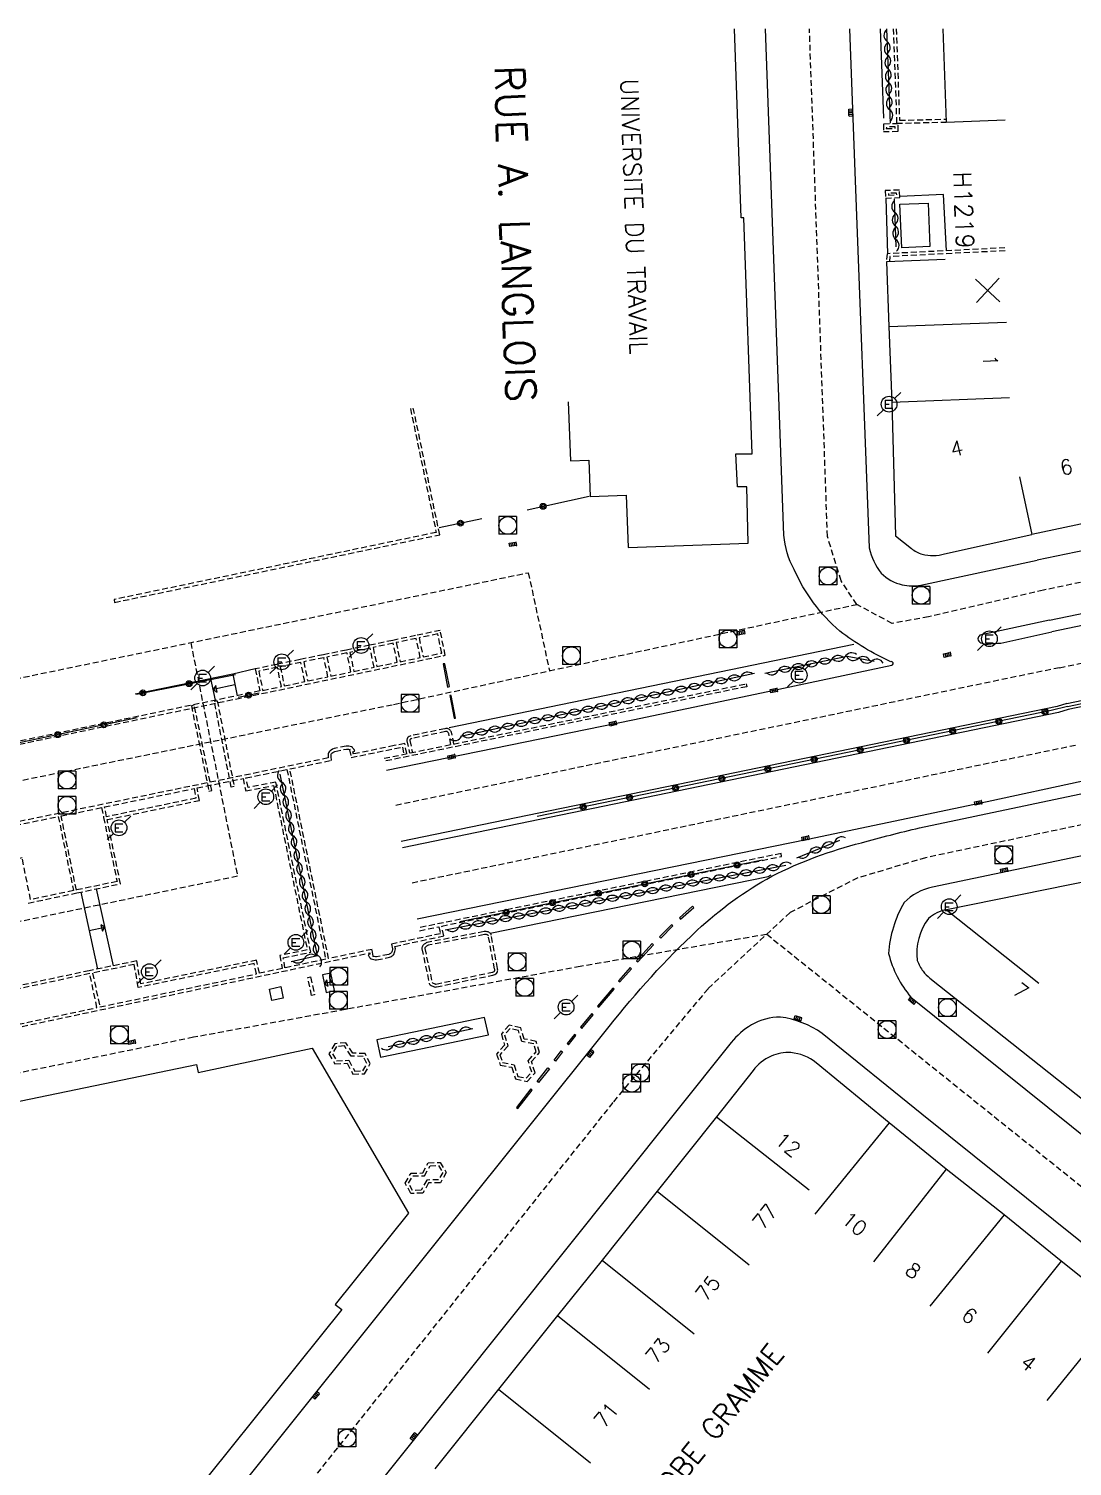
# Model space of a CAD drawing. Header units: millimetres. Extents: x 155000 to 156001, y 122000 to 123001.
# Drawn here: x 155646.4 to 155734.9, y 122878 to 123000 of the extents above; entities that cross this region are included whole.
import ezdxf
from ezdxf.enums import TextEntityAlignment as Align

# ---------------------------------------------------------------- set-up
doc = ezdxf.new("R2010")
doc.units = ezdxf.units.MM
doc.linetypes.add('DASHED', pattern=[0.75, 0.5, -0.25])
doc.layers.get('0').update_dxf_attribs({"linetype": 'CONTINUOUS'})
for name, color, linetype in [('W0001', 6, 'DASHED'), ('W0008', 7, 'CONTINUOUS'), ('W0100', 7, 'CONTINUOUS'), ('W0112', 1, 'DASHED'), ('W0310', 3, 'CONTINUOUS'), ('W0322', 7, 'CONTINUOUS'), ('W0334', 7, 'CONTINUOUS'), ('W0400', 7, 'CONTINUOUS'), ('W0420', 7, 'CONTINUOUS'), ('W0471', 7, 'CONTINUOUS'), ('W0984', 7, 'CONTINUOUS'), ('W0989', 7, 'CONTINUOUS'), ('W0991', 7, 'CONTINUOUS'), ('W1102', 7, 'CONTINUOUS')]:
    doc.layers.add(name, color=color, linetype=linetype)
doc.styles.get("Standard").update_dxf_attribs({"font": 'romans.shx', "width": 0.85})

# ---------------------------------------------------------------- blocks, each defined once
blk = doc.blocks.new('T420')
for p, q in [((0.7499999999708962, 0.75), (-0.7500000000291038, 0.75)), ((-0.7500000000291038, 0.75), (-0.7500000000291038, -0.75)), ((0.75, 0.75), (0.75, -0.75)), ((0.7499999999708962, -0.75), (-0.7500000000291038, -0.75))]:
    blk.add_line(p, q)
blk.add_ellipse((0, 0), major_axis=(-0.5303300858918937, 0.5303300858918937), ratio=0.9999999999925214, start_param=3.926990816990981, end_param=10.21017612417057)
blk = doc.blocks.new('T400')
for p, q in [((-0.15, 0.3), (0.15, 0.3)), ((-0.15, -0.25), (-0.15, 0.3)), ((-0.15, 0.15), (0.15, 0.15)), ((-0.15, 0), (0.15, 0)), ((0.15, 0.3), (0.15, -0.25)), ((-0.15, -0.15), (0.15, -0.15)), ((-0.15, -0.25), (-0.15, -0.3)), ((-0.15, -0.3), (0.15, -0.3)), ((0.15, -0.3), (0.15, -0.25))]:
    blk.add_line(p, q)
blk = doc.blocks.new('t112o')
at = {"color": 0, "linetype": 'Continuous'}
for p, q in [((-0.5, 0.5), (0.5, 0.5)), ((-0.5, -0.5), (-0.5, 0.5)), ((0.5, 0.5), (0.5, -0.5)), ((0.5, -0.5), (-0.5, -0.5))]:
    blk.add_line(p, q, dxfattribs=at)
blk = doc.blocks.new('T471')
for p, q in [((-0.333334, 0.333334), (-0.333334, -0.333334)), ((-0.333334, 0.333334), (0.333334, 0.333334)), ((-0.333334, 0), (0, 0)), ((0.500001, 0.500001), (1.000002, 1.000002)), ((-0.500001, -0.500001), (-1.000002, -1.000002)), ((-0.333334, -0.333334), (0.333334, -0.333334))]:
    blk.add_line(p, q)
blk.add_ellipse((0, 0), major_axis=(0.4714054636000732, 0.4714054636000732), ratio=1, start_param=5.497787143782138, end_param=11.78097245096172)
blk = doc.blocks.new('t310o')
at = {"color": 0, "linetype": 'Continuous'}
for centre, start, end in [((-0.4999987064074958, 0.3750017247803044), 216.8699, 323.1304), ((0.5000012935925042, -0.3749982752196956), 36.8699, 143.1303)]:
    blk.add_arc(centre, 0.625, start, end, dxfattribs=at)
blk = doc.blocks.new('t322o')
at = {"color": 0, "linetype": 'Continuous'}
for radius in [0.25, 0.150337]:
    blk.add_circle((0, 0), radius, dxfattribs=at)
blk = doc.blocks.new('t991o')
at = {"color": 0, "linetype": 'Continuous'}
for p, q in [((-1, 1), (1, -1)), ((-1, -1), (1, 1))]:
    blk.add_line(p, q, dxfattribs=at)

msp = doc.modelspace()

# ---------------------------------------------------------------- linework, layer by layer
at = {"layer": 'W0001'}
for points in [[(155732.4426529854, 122952.3605651002), (155722.7033537986, 122950.1083347168), (155719.6203526636, 122949.5352269091), (155716.6090461443, 122951.1470867851), (155715.2826367939, 122953.1529574457), (155714.1246449352, 122956.9181103695), (155712.5940891777, 123000)], [(155643.7128463608, 122944.515758228), (155688.7400415858, 122953.8429107504), (155690.5359222933, 122945.5206825416)], [(155568.889652987, 122909.4171159398), (155571.0515905636, 122920.5414730115), (155595.426190118, 122925.919410229), (155637.0244924911, 122934.4472782296), (155677.315621014, 122942.6678307067), (155716.6090461443, 122951.1470867851)], [(155660.1014390417, 122947.9105711361), (155664.0710283277, 122928.079103091), (155597.0641850938, 122914.161689321), (155568.889652987, 122909.4171159398), (155556.8600806274, 122903.8290603774), (155528.3689881968, 122864.3963917327), (155499.0337078798, 122818.7430503343), (155489.8798101486, 122802.9777383922)], [(155733.8071526392, 122945.7845693767), (155677.3322785115, 122934.0660309971)], [(155735.1752919286, 122939.1910329899), (155678.6796936883, 122927.4722978242)], [(155736.5368221611, 122932.6293479346), (155722.4481628278, 122929.6575017162), (155716.7023493757, 122927.9474046918), (155710.9565432936, 122925.0158097929), (155703.9882216726, 122918.54187328), (155695.9196368036, 122908.8920422933), (155652.7649392476, 122854.7797064505), (155643.8405883424, 122843.6640824586), (155613.0332689868, 122804.6983069272), (155574.1573647622, 122756.9377555877), (155540.7827694078, 122715.040394046), (155526.7071294088, 122697.2636434196), (155499.9736310724, 122663.5565374568), (155480.2417737811, 122638.1172137113), (155384.4881, 122517.415)], [(155835.3103218314, 122821.2499072516), (155778.5576160889, 122867.3047428619), (155764.3662682909, 122878.727157948), (155708.9532915987, 122923.1546838292), (155693.148780354, 122920.4292609083), (155660.3361573275, 122914.4186103263), (155618.4089220177, 122905.8579890612), (155591.4296552407, 122899.1187720515), (155584.013454101, 122889.7702905414)]]:
    msp.add_lwpolyline(points, dxfattribs=at)
for points in [[(155733.8071526392, 122945.7845693767), (155775.6843002364, 122954.502786111), (155785.3674903729, 122956.633904232), (155796.1813680909, 122959.8808819581, 0.1654458739202609), (155812.9345619195, 122973.3105378153, -0.5083604289266294)], [(155794.8604692187, 122959.4842685204), (155779.0148560478, 122960.1355951147, 0.05892720223742014), (155764.668388692, 122959.0639933959), (155741.4784787192, 122954.2344360624), (155732.4426529854, 122952.3605651002)]]:
    msp.add_lwpolyline(points, format="xyb", dxfattribs=at)
at = {"layer": 'W0008', "flags": 128}
for points in [[(155676.7126, 122937.0985), (155697.6103, 122941.3689), (155708.5135, 122943.6413), (155719.5794, 122945.9916, 1.0501), (155719.4965, 122946.2932, -0.0561), (155715.1637, 122948.8861, -0.1079), (155711.2966, 122954.1111, -0.1026), (155710.4295, 122957.0225), (155708.8580080619, 123000)], [(155716.002521904, 123000), (155716.4472, 122987.8559), (155717.6729, 122955.9462, 0.1097), (155718.6856, 122953.7996, 0.1476), (155720.462, 122952.8245, 0.1095), (155722.0556, 122952.7937), (155731.9161197573, 122954.8981108201)], [(155732.9691862135, 122949.8230193803), (155727.0488, 122948.5322, 0.1654), (155726.8826, 122948.2248, 0.2353), (155727.138, 122947.8967, 0.1656), (155727.9795, 122947.8198, -0.0194), (155728.8306, 122947.8623), (155733.1743795194, 122948.8341218761)], [(155644.111, 122856.7157, 0.1677), (155646.6141, 122856.2478, 0.1188), (155648.5562, 122856.9054, 0.0378), (155649.3942, 122857.5888), (155668.5729, 122881.5625), (155695.6047, 122915.3251, -0.0396), (155703.0818, 122923.5086, -0.0621), (155709.4131, 122928.0917, -0.0543), (155717.0018, 122930.9353, -0.0074), (155721.925, 122932.1981), (155736.0115052609, 122935.1610317501)], [(155737.0621390614, 122930.097664119), (155723.0263, 122927.1576, 0.1503), (155720.6296, 122925.8594, 0.1195), (155719.3144, 122921.5183, 0.1148), (155721.2048, 122917.8299), (155742.5916, 122900.6528), (155766.6872, 122881.2994, 0.1529), (155768.7939, 122880.4971, 0.2398), (155771.4076, 122881.4081), (155787.087, 122901.3493), (155789.3269, 122899.6069), (155792.2136026422, 122903.0813351648)]]:
    msp.add_lwpolyline(points, format="xyb", dxfattribs=at)
at = {"layer": 'W0008'}
for points in [[(155805.6847144026, 123000), (155806.8648, 122996.9924, -0.2158573882458631), (155806.9619, 122977.9107, -0.1322721936576512), (155798.3436, 122964.3226, -0.2046106413943278), (155792.2733, 122962.1828), (155779.1239, 122962.7233, 0.05898364283570325), (155764.1567, 122961.603), (155740.9517, 122956.7703), (155731.9161197573, 122954.8981108201)], [(155732.9691862135, 122949.8230193803), (155766.6756, 122956.8043), (155771.7031, 122957.563), (155772.3676, 122957.5422, -0.8909614234134656), (155772.4639, 122956.9922), (155752.8321, 122952.9402), (155733.1743795194, 122948.8341218761)]]:
    msp.add_lwpolyline(points, format="xyb", dxfattribs=at)
msp.add_lwpolyline([(155734.439925759, 122942.7350168772), (155773.3591, 122950.8512), (155773.4843, 122950.3193), (155734.5461898396, 122942.2228935228)], dxfattribs=at)
at = {"layer": 'W0008', "flags": 128}
for points in [[(155716.3641, 122947.7576), (155682.013, 122940.6758)], [(155734.439925759, 122942.7350168772), (155733.6111, 122942.5024), (155677.951957023, 122931.0335619941)], [(155734.5461898396, 122942.2228935228), (155733.7205, 122941.9817), (155678.0603211076, 122930.5032697194)], [(155735.8043940177, 122936.1591724571), (155727.6834, 122934.4037), (155712.4516, 122931.2131), (155679.2990662691, 122924.4413259291)]]:
    msp.add_lwpolyline(points, dxfattribs=at)
msp.add_lwpolyline([(155713.6683, 122914.7475, 0.1242), (155710.1283, 122916.1339, 0.1349), (155707.6781, 122915.4703, 0.095), (155705.9585, 122913.9773), (155677.6093, 122878.5093), (155657.8303, 122853.7974, 0.098), (155656.6566, 122851.5379, 0.1926), (155657.0552, 122849.0099, 0.0741), (155658.1367, 122847.8949), (155666.6324, 122842.4802), (155686.2076, 122830.0657), (155712.6203, 122813.3779, 0.0824), (155714.9142, 122812.4196, 0.1198), (155716.6672, 122812.3429, 0.1634), (155718.2112, 122813.3817), (155721.3764, 122817.4552), (155735.1287, 122834.9791), (155763.2969, 122870.821, 0.2126), (155763.7305, 122873.2757, 0.1769), (155762.2642, 122875.7336), (155751.0685, 122884.6802), (155722.1444, 122907.8984)], format="xyb", close=True, dxfattribs=at)
at = {"layer": 'W0100', "flags": 128}
for points in [[(155692.1157736174, 122968.3396721508), (155692.3151901021, 122963.3436504724), (155693.868308458, 122963.4056432784), (155693.9804, 122960.3073), (155697.0541, 122960.4185), (155697.2137, 122955.9733), (155707.3969, 122956.3546), (155707.2783, 122961.1416), (155706.4785454159, 122961.1217857335), (155706.3363, 122963.9216), (155707.73, 122963.9416), (155707.0317, 122983.9500999995), (155706.8018399446, 122983.9420778456), (155706.2318282126, 123000)], [(155663.6601, 122945.2355), (155664.0344848668, 122943.4035585162)], [(155662.1870459707, 122943.0177813313), (155661.8173472149, 122944.8577699127)], [(155653.5377970635, 122920.4897927746), (155652.0998701155, 122927.0185301068)], [(155650.7805244541, 122926.7414871537), (155652.1853340592, 122920.2119288902)]]:
    msp.add_lwpolyline(points, dxfattribs=at)
at = {"layer": 'W0100'}
for points in [[(155723.8999744626, 123000), (155724.2001, 122992.0776), (155729.1965160228, 122992.2668800217)], [(155782.2971145778, 123000), (155783.3846233427, 122989.1013385411), (155784.1068, 122989.1734), (155784.5958, 122984.2728), (155783.8736233427, 122984.2007385411), (155784.4905, 122978.0186), (155780.856756413, 122977.6560116202), (155781.2616, 122973.5988), (155768.3405193025, 122972.3094867605), (155769.0777, 122964.9217), (155762.5382, 122963.5587), (155754.6724, 122961.9289), (155748.1465, 122960.5449), (155739.3323, 122958.7497), (155731.4605, 122957.0939)], [(155663.8472924334, 122944.3195292581), (155662.0021965928, 122943.937775622), (155662.3364798886, 122943.7181061472), (155662.2218660676, 122944.2720589178), (155662.0021965928, 122943.937775622)], [(155651.4829292566, 122923.4767080219), (155652.8188335896, 122923.7541614407), (155652.4843844647, 122923.9735783565), (155652.5994166738, 122923.4197123159), (155652.8188335896, 122923.7541614407)], [(155672.13945, 122919.1223), (155671.43855, 122918.97545), (155671.7733827174, 122918.7566188976), (155671.6573811024, 122919.3102827174), (155671.43855, 122918.97545)]]:
    msp.add_lwpolyline(points, dxfattribs=at)
for points in [[(155722.8235, 122981.5272), (155720.4199, 122981.4207), (155720.2679, 122985.102), (155722.6715, 122985.2085)], [(155643.4636, 122859.9496), (155640.2424, 122862.0173), (155639.7944, 122861.4627), (155614.8195, 122877.5007), (155615.1977416911, 122878.0897103761), (155607.7621, 122882.8451), (155611.1505, 122901.1425), (155619.7237, 122902.9375), (155619.6015, 122903.6176), (155660.597, 122912.1263), (155660.7392547255, 122911.4409069791), (155670.3972, 122913.485), (155678.571, 122899.5011), (155672.3636, 122891.7594), (155672.9154, 122891.3333), (155650.4003, 122863.2578), (155649.8464099523, 122863.7019911921), (155647.418998931, 122860.6750991005)]]:
    msp.add_lwpolyline(points, close=True, dxfattribs=at)
at = {"layer": 'W0100', "flags": 128}
for points in [[(155724.1177451004, 122980.4232108981), (155719.1213, 122980.2347), (155719.3293, 122974.7217), (155719.5855, 122968.3024), (155719.8955, 122956.9672), (155721.2438, 122955.8989, 0.0945), (155722.1618, 122955.4066, 0.1239), (155724.0597, 122955.4359), (155731.4605, 122957.0939)], [(155740.9571, 122928.6192), (155724.2368, 122925.2454, 0.1339), (155722.6849, 122924.5045, 0.1932), (155721.7306, 122920.9366, 0.04628253127725237), (155722.2307, 122920.02, 0.0655), (155722.8156, 122919.4384), (155736.0503, 122908.9572), (155743.0935, 122903.3519), (155749.2526, 122898.4348), (155757.0276, 122892.1912), (155763.7421, 122886.785), (155767.0734, 122884.1441), (155770.0133, 122884.4784), (155776.3574, 122892.5263), (155781.4736, 122899.0262), (155787.631, 122906.6758)], [(155759.6671, 122874.7461), (155745.8788, 122885.8273), (155739.0149, 122891.3752), (155733.9616, 122895.4301), (155729.1108, 122899.3697), (155724.1997, 122903.2251), (155719.3636, 122907.1615), (155713.1569, 122912.2669, 0.1517), (155711.0181, 122913.1182, 0.1218), (155709.3396, 122912.8248, 0.1213), (155707.8081, 122911.6095), (155704.703, 122907.6603), (155699.6646, 122901.3536), (155694.996, 122895.5086), (155691.2311, 122890.8227), (155686.2254, 122884.5709), (155680.8213, 122877.7898)]]:
    msp.add_lwpolyline(points, format="xyb", dxfattribs=at)
msp.add_lwpolyline([(155671.6036, 122918.2309), (155672.2915, 122918.381), (155671.9874, 122919.8636), (155671.2735, 122919.72)], close=True, dxfattribs=at)
at = {"layer": 'W0112'}
for points in [[(155719.7060397541, 123000), (155719.9936, 122991.9831), (155724.2001, 122992.0776)], [(155719.9562005279, 123000), (155720.2345969989, 122992.2385771315), (155724.190634876, 122992.3274504417)], [(155729.183570737, 122981.4076204349), (155719.1959, 122980.9112), (155719.1213, 122980.2347)], [(155729.1959812479, 122981.1579286665), (155719.4210470598, 122980.6720819452), (155719.3738662405, 122980.2442290727)], [(155678.7416474722, 122967.7646777413), (155680.9281088393, 122957.2581214061), (155653.5905651227, 122951.5690562834), (155653.6415, 122951.3243), (155681.2238, 122957.0643), (155678.9864037556, 122967.8156126186)], [(155644.8212, 122939.1361), (155681.6874, 122946.8344), (155681.2676, 122948.9427), (155679.1807, 122948.5126), (155677.2341, 122948.1013), (155675.2708, 122947.6829), (155673.3053, 122947.2787), (155671.3511, 122946.8786), (155669.387, 122946.4785), (155667.4039, 122946.0631), (155665.5709, 122945.6753), (155665.9612624199, 122943.8059029845), (155644.7700979338, 122939.3808214311)], [(155677.2859947036, 122947.8567453291), (155675.5664127374, 122947.4902899381), (155675.9023008301, 122945.8817636914), (155677.62256598, 122946.2409847992), (155677.2852024974, 122947.8565765041)], [(155667.4554006124, 122945.8184620024), (155665.8665891653, 122945.4823239341), (155666.205983851, 122943.8570050507), (155667.7952704663, 122944.1888755757), (155667.4550022433, 122945.8183777212)], [(155676.5091472594, 122938.0941196931), (155707.2245, 122944.4172), (155707.2749, 122944.1723), (155676.5592063866, 122937.8491495208)], [(155682.426998933, 122939.3123720665), (155682.2235, 122940.3009), (155682.1861, 122940.3657), (155682.1468, 122940.4278), (155682.1039, 122940.4848), (155682.0555, 122940.534), (155681.9999, 122940.5728), (155681.94, 122940.5979), (155681.8746, 122940.6127), (155681.8063, 122940.6181), (155681.7375, 122940.6152), (155681.6709, 122940.6051), (155678.7865, 122940.0095), (155678.7064, 122939.9848), (155678.6294, 122939.9452), (155678.5602, 122939.8928), (155678.5038, 122939.8297), (155678.4651, 122939.7581), (155678.4524, 122939.7141), (155678.4455, 122939.6685), (155678.4431, 122939.6216), (155678.4437, 122939.5739), (155678.6572930663, 122938.5363382332)], [(155682.1821336192, 122939.2619639512), (155681.9867806955, 122940.210921369), (155681.9721235894, 122940.2363165688), (155681.9409637602, 122940.2855538564), (155681.9140906087, 122940.3212594423), (155681.8934837477, 122940.3422069125), (155681.878693816, 122940.3525279439), (155681.8635219419, 122940.3588854405), (155681.8369642223, 122940.3648954443), (155681.8016952551, 122940.3676839132), (155681.7615770165, 122940.3659928827), (155681.7149512175, 122940.3589220033), (155678.84875385, 122939.7670806664), (155678.8011334567, 122939.7523962255), (155678.7630270038, 122939.7327986212), (155678.7304429563, 122939.7081251517), (155678.7097661577, 122939.6849920666), (155678.6978297248, 122939.6629081237), (155678.6971360855, 122939.6605049638), (155678.6945400488, 122939.6433485477), (155678.6931804174, 122939.6167790833), (155678.6933798961, 122939.6009205281), (155678.9021583801, 122938.5867463485)], [(155678.4348767547, 122938.4905514824), (155678.2597, 122939.3415), (155677.3616, 122939.1682), (155673.9082, 122938.4551), (155673.8638, 122938.64), (155674.0276, 122938.692), (155673.9913, 122938.7651), (155673.9535, 122938.8358), (155673.9124, 122938.9018), (155673.8665, 122938.9609), (155673.8142, 122939.0107), (155673.729, 122939.062), (155673.6315, 122939.0953), (155673.5246, 122939.1151), (155673.4115, 122939.126), (155673.2954, 122939.1324), (155672.2568, 122938.9159), (155672.1387, 122938.8568), (155672.0268, 122938.7945), (155671.9271, 122938.7258), (155671.8457, 122938.6477), (155671.7886, 122938.5568), (155671.7648, 122938.4801), (155671.7543, 122938.3964), (155671.7537, 122938.3076), (155671.7599, 122938.2153), (155671.7693, 122938.1213), (155623.5129, 122928.2025)], [(155679.4984437986, 122923.4656487566), (155681.1561286449, 122923.8055518978), (155681.2774483757, 122923.2138836995), (155677.1291296695, 122922.3312759134), (155677.215357126, 122921.9260008001), (155677.2055116736, 122921.86180845), (155677.1869485111, 122921.765436144), (155677.1648412787, 122921.6862122737), (155677.1396008034, 122921.6271950066), (155677.1098901504, 122921.5832044094), (155677.0864233477, 122921.5599589917), (155677.0482473412, 122921.5312337229), (155676.9973100463, 122921.5001137484), (155676.9354663792, 122921.4672108503), (155676.8945868023, 122921.4470472752), (155675.8540337328, 122921.2414897051), (155675.7715403382, 122921.2491944021), (155675.6686155974, 122921.2634942622), (155675.5875180553, 122921.2827034752), (155675.5533494381, 122921.2969149001), (155675.5887254524, 122921.3086490198), (155675.4868236472, 122921.8750864293), (155671.7973421267, 122921.0952517748), (155668.5078747575, 122937.1957081239), (155672.0404952816, 122937.92181609), (155672.0090647756, 122938.236121149), (155672.0037566752, 122938.315143353), (155672.0041944843, 122938.3799390991), (155672.0101089793, 122938.4270860733), (155672.0176830732, 122938.4514950231), (155672.0410114964, 122938.4886325654), (155672.085596169, 122938.5314097513), (155672.1588301996, 122938.5818729198), (155672.2555009198, 122938.6356940625), (155672.3396236223, 122938.6777910288), (155673.3143480672, 122938.8809759337), (155673.3926205963, 122938.876661169), (155673.4897774725, 122938.8672976858), (155673.5679961084, 122938.8528100432), (155673.622923853, 122938.8340501058), (155673.6318665256, 122938.8286656093), (155673.566381055, 122938.807876571), (155673.7216426081, 122938.1613031217), (155677.4105637685, 122938.9230363931), (155678.0646213725, 122939.0492452593), (155678.1900114409, 122938.4401433671)], [(155664.7839693708, 122936.4302827555), (155668.2630393349, 122937.1453837402), (155671.5526932545, 122921.0435410757), (155668.0972919202, 122920.3131832488), (155667.955376934, 122921.1696435289), (155670.2850759839, 122921.6351817531), (155667.325474328, 122936.0683501711), (155664.9623431748, 122935.6127657998), (155664.783324347, 122936.4332390074)], [(155646.3136, 122925.8121), (155650.4458, 122926.6712), (155654.1413, 122927.4472), (155653.0065, 122932.89), (155660.8366, 122934.5186), (155660.63700319, 122935.5778998974), (155664.5390708091, 122936.3799453939), (155664.7701, 122935.3211), (155667.1302, 122935.7761), (155669.9897, 122921.8311), (155667.6692, 122921.3674), (155667.8524580356, 122920.2614334442), (155665.9314926035, 122919.8554047365), (155665.6783, 122920.9641), (155655.8526, 122918.9469), (155655.5169, 122920.8964), (155651.4804, 122920.0671), (155644.1826, 122918.5065)], [(155650.3954658688, 122926.9160828459), (155649.102400221, 122933.2070346872), (155652.5408411031, 122933.9137846192), (155652.7114037498, 122933.0839726152), (155652.7107115739, 122933.083828648), (155653.8456089624, 122927.6405615471), (155650.3946681364, 122926.9159153339)], [(155617.1761, 122909.2946), (155675.2864, 122921.5772), (155675.3043, 122921.4777), (155675.1617, 122921.4304), (155675.1891, 122921.3671), (155675.2178, 122921.3056), (155675.2492, 122921.2473), (155675.2845, 122921.1942), (155675.325, 122921.1477), (155675.4097, 122921.0859), (155675.5102, 122921.0441), (155675.6225, 122921.0175), (155675.7427, 122921.0008), (155675.8669, 122920.9892), (155676.9755, 122921.2082), (155677.0495, 122921.2447), (155677.1213, 122921.2829), (155677.1889, 122921.3242), (155677.2503, 122921.3704), (155677.3033, 122921.4229), (155677.3601, 122921.507), (155677.4012, 122921.6031), (155677.4305, 122921.7081), (155677.4519, 122921.8192), (155677.4694, 122921.9333), (155677.4256824762, 122922.1387754385), (155681.5722, 122923.021), (155681.4010332389, 122923.8557688259), (155710.2365169281, 122929.7683954061), (155710.1863, 122930.0133), (155679.4483911871, 122923.7105870431)]]:
    msp.add_lwpolyline(points, dxfattribs=at)
for points in [[(155718.8721, 122991.903), (155718.8663, 122991.2675), (155720.1285, 122991.3075), (155720.1343, 122991.943)], [(155719.1198992695, 122991.660727426), (155719.1186662173, 122991.5256231679), (155719.8807007305, 122991.549772574), (155719.8819337827, 122991.6848768322)], [(155720.2297, 122986.3154), (155719.0283, 122986.2674), (155719.0554, 122985.6303), (155720.2568, 122985.6783)], [(155719.9905230164, 122986.0556446147), (155719.2887260863, 122986.0276054498), (155719.2945769837, 122985.8900553853), (155719.9963739137, 122985.9180945502)], [(155677.8672874111, 122946.2920868654), (155679.5701296771, 122946.6476697738), (155679.2318022402, 122948.2678777355), (155679.2317728381, 122948.2678716759), (155677.5298025472, 122947.9082598498)], [(155679.8148511082, 122946.6987718399), (155681.393844816, 122947.0284930279), (155681.0715626585, 122948.6470434627), (155679.4766570379, 122948.3183411255)], [(155670.0233509031, 122944.6541372959), (155671.7407209371, 122945.0127538534), (155671.4022024321, 122946.6338768168), (155671.4010017858, 122946.6336309983), (155669.6830746254, 122946.2836780138)], [(155673.3564022828, 122947.0339775316), (155673.3554444429, 122947.0337805544), (155671.6471237545, 122946.6840216282), (155671.9854423682, 122945.0638559196), (155673.6933260513, 122945.420491563)], [(155673.9380474823, 122945.4715936292), (155675.657579399, 122945.8306616252), (155675.3219011922, 122947.4381827542), (155675.3211580384, 122947.4380243827), (155673.6012790336, 122947.084335791)], [(155668.0399918974, 122944.2399776419), (155669.778629472, 122944.6030352297), (155669.4381026802, 122946.2337756284), (155669.4375788295, 122946.2336689166), (155667.6996915492, 122945.8696336303)], [(155663.5353, 122935.6494), (155662.0999, 122942.9299), (155662.3452, 122942.9783), (155663.7806, 122935.6978)], [(155661.8917, 122935.3554), (155660.3977, 122942.6052), (155660.1529, 122942.5547), (155661.6468, 122935.305)], [(155652.7857217294, 122933.9641182943), (155660.392089304, 122935.527559386), (155660.5454953875, 122934.7134028448), (155652.9561661862, 122933.1348813014)], [(155648.8575195947, 122933.1567010121), (155650.1506994919, 122926.8651933305), (155646.508814549, 122926.1080316843), (155645.7942840311, 122929.6412825907), (155636.6579125003, 122927.7359596331), (155636.2776147008, 122929.6699826622), (155633.6414950528, 122929.097866874), (155633.4502242783, 122929.989828208)], [(155680.1252, 122922.4619), (155680.0702, 122922.4272), (155680.0156, 122922.3913), (155679.9617, 122922.3528), (155679.9089, 122922.3106), (155679.8576, 122922.2634), (155679.8051, 122922.2059), (155679.7594, 122922.1428), (155679.7253, 122922.0756), (155679.7075, 122922.0059), (155679.7105, 122921.9355), (155680.342, 122918.9923), (155680.3716, 122918.924), (155680.4235, 122918.869), (155680.4912, 122918.8243), (155680.5683, 122918.7866), (155680.6484, 122918.7529), (155680.7081, 122918.7286), (155680.7664, 122918.7075), (155680.824, 122918.6924), (155680.8813, 122918.6862), (155680.9391, 122918.6916), (155685.7322, 122919.694), (155685.8187, 122919.7166), (155685.905, 122919.7492), (155685.9852, 122919.7927), (155686.0535, 122919.8479), (155686.1042, 122919.9153), (155686.1291, 122919.9786), (155686.1413, 122920.0478), (155686.1432, 122920.12), (155686.1374, 122920.1927), (155686.1264, 122920.2632), (155685.5987, 122923.086), (155685.58, 122923.1464), (155685.5487, 122923.2028), (155685.5072, 122923.2537), (155685.458, 122923.2975), (155685.4036, 122923.3328), (155685.3259, 122923.365), (155685.2442, 122923.3828), (155685.1596, 122923.3896), (155685.073, 122923.3891), (155684.9853, 122923.385)], [(155680.2184663124, 122922.2251450465), (155680.2055844071, 122922.2170177354), (155680.156981421, 122922.1850608269), (155680.112506572, 122922.1532930776), (155680.0717744272, 122922.1207382194), (155680.03488207, 122922.0867943742), (155679.9992691286, 122922.0477897241), (155679.9734272567, 122922.012108715), (155679.9607079406, 122921.9870430833), (155679.9588418342, 122921.9797359138), (155679.9593730078, 122921.9672710385), (155680.5812382927, 122919.0689750664), (155680.5835383069, 122919.063667939), (155680.5854354395, 122919.0616574902), (155680.6154982483, 122919.0418080434), (155680.6717667578, 122919.0142941289), (155680.7440033826, 122918.9839024403), (155680.79779955, 122918.9620055078), (155680.8407912248, 122918.9464459137), (155680.8693949479, 122918.9389473682), (155680.88313774, 122918.9374603645), (155680.9017652041, 122918.9392006467), (155685.6749786757, 122919.9374416981), (155685.7427175766, 122919.9551399543), (155685.8007504685, 122919.9770619969), (155685.8458709771, 122920.0015350907), (155685.872303987, 122920.0228982261), (155685.8839895549, 122920.0384328864), (155685.8872578845, 122920.0467415316), (155685.8918747374, 122920.0729289266), (155685.8929378903, 122920.1133287376), (155685.8889394272, 122920.1634474047), (155685.8799673516, 122920.2209502523), (155685.3556116066, 122923.0258609915), (155685.3488416005, 122923.0477277495), (155685.3408926198, 122923.0620511523), (155685.3260557146, 122923.0802487059), (155685.3059675107, 122923.098132107), (155685.2867296938, 122923.1106154698), (155685.2508398869, 122923.1254887231), (155685.2074097861, 122923.1349508503), (155685.1502895192, 122923.1395420774), (155685.0795618565, 122923.1391337191), (155685.0146075997, 122923.1360970891)], [(155638.8601553274, 122914.133417288), (155652.1412389095, 122916.9406001317), (155651.5321003367, 122919.8225001536), (155651.531696348, 122919.8224171541), (155643.9887355275, 122918.2093906726), (155643.2495826812, 122921.7848137383), (155638.20051072, 122920.7313289381), (155639.3828148864, 122915.2242278588), (155638.6464711199, 122915.1003895861)], [(155652.3858348234, 122916.9922996372), (155665.6868645167, 122919.8036984307), (155665.4890210974, 122920.6700272997), (155655.6500291837, 122918.6500984918), (155655.3143355725, 122920.5995613901), (155651.7769894124, 122919.8728126795)], [(155670.2715, 122919.539), (155670.6046, 122918.0243), (155670.3604, 122917.9707), (155670.0274, 122919.4853)], [(155687.1163023731, 122915.4449526449), (155686.4554167503, 122914.6937973391), (155686.723579088, 122913.7415029094), (155686.0497361748, 122913.0018175044), (155686.3649087558, 122912.0676701691), (155687.3400807355, 122911.8766560072), (155687.6548078056, 122910.889605633), (155688.6468476437, 122910.6726907887), (155689.3155027953, 122911.4082497994), (155689.0058072179, 122912.374293411), (155689.691797781, 122913.1346598727), (155689.4048712241, 122914.0778661868), (155688.3958256221, 122914.2738208398), (155688.0956671842, 122915.2167531343)], [(155687.2052141534, 122915.167538643), (155686.7329033456, 122914.6307153909), (155687.0018285233, 122913.6757119747), (155686.3336727847, 122912.9422694491), (155686.5553923819, 122912.2851095834), (155687.5333221681, 122912.0935552296), (155687.8491618144, 122911.1030155823), (155688.5590682308, 122910.9477907276), (155689.0333320795, 122911.4695081578), (155688.7238281305, 122912.4349540169), (155689.4114746835, 122913.1971560129), (155689.2094889439, 122913.8611385559), (155688.2025871238, 122914.0566768908), (155687.9005468785, 122915.0055207864)], [(155673.3655, 122912.215), (155673.8653, 122911.304), (155674.8483, 122911.3223), (155675.3344, 122912.1871), (155674.8958, 122913.0383), (155673.8433, 122913.0685), (155673.2673327868, 122913.9499363614), (155672.3124207635, 122913.878841862), (155671.8293269052, 122913.0123589862), (155672.3276163534, 122912.1648145827)], [(155673.5095149839, 122912.4722557321), (155674.0117758811, 122911.5567701832), (155674.700514426, 122911.5695920707), (155675.0505085955, 122912.1922519305), (155674.741147867, 122912.7926346303), (155673.7055027065, 122912.8223510045), (155673.1387590893, 122913.6896719566), (155672.465224481, 122913.6395263885), (155672.1173947469, 122913.0156548506), (155672.4665210434, 122912.4218232137)], [(155679.7802, 122902.9056), (155680.2583432357, 122903.7728316739), (155681.2565262263, 122903.7996802724), (155681.7812642126, 122902.9505807401), (155681.2786795714, 122902.0694613847), (155680.2813, 122902.0612), (155679.7962, 122901.1897), (155678.782, 122901.1707), (155678.2881, 122902.0381), (155678.7899, 122902.9014)], [(155679.92818865, 122902.6562253921), (155680.4081589603, 122903.5267709202), (155681.1194713628, 122903.5459034252), (155681.4905375509, 122902.9454663786), (155681.1327840416, 122902.3182614949), (155680.1336608502, 122902.3099856677), (155679.6477127979, 122901.4369621105), (155678.9257774674, 122901.4234373902), (155678.5765182274, 122902.0368155331), (155678.9341045287, 122902.652009343)]]:
    msp.add_lwpolyline(points, close=True, dxfattribs=at)
at = {"layer": 'W0310', "flags": 128}
for points in [[(155719.1384259128, 123000), (155719.4307, 122991.9964)], [(155719.9589, 122981.499), (155719.7980194092, 122985.5775406388)], [(155718.0798, 122946.3068), (155715.7892, 122946.7286), (155708.8136, 122945.3012)], [(155707.9238, 122945.283), (155682.9895093915, 122939.9434724717)], [(155668.6201, 122920.8395), (155670.8484, 122921.3475), (155667.6769, 122936.7521)], [(155711.5229, 122929.649), (155715.1652, 122931.1455)], [(155681.6963, 122923.5297), (155710.6021, 122929.0206)], [(155676.8652983935, 122913.6314474269), (155684.0353955937, 122915.1584419625)]]:
    msp.add_lwpolyline(points, dxfattribs=at)
at = {"layer": 'W0322', "flags": 128}
for points in [[(155688.636, 122959.182), (155693.909, 122960.3297)], [(155681.1669, 122957.6675), (155684.8087, 122958.434)], [(155655.4936, 122943.5473), (155663.8894, 122945.1957)], [(155665.9057, 122943.6349), (155664.1162, 122943.2606)], [(155734.4928202148, 122942.4801002018), (155733.1165, 122942.1558), (155689.4867, 122933.148)], [(155655.5598, 122941.5314), (155644.9042, 122939.265)], [(155682.9458, 122924.2448), (155708.6172, 122929.4769)]]:
    msp.add_lwpolyline(points, dxfattribs=at)
at = {"layer": 'W0322'}
msp.add_lwpolyline([(155734.4928202148, 122942.4801002018), (155770.9004, 122950.0954)], dxfattribs=at)
at = {"layer": 'W0334', "flags": 128}
for points in [[(155718.5933674617, 123000), (155718.868, 122992.4258)], [(155719.0637272552, 122985.6306327021), (155719.2059239487, 122980.9116982236)], [(155724.2127493784, 122981.1605540903), (155723.9752, 122985.9399), (155720.2530791889, 122985.7657733849)], [(155665.5709, 122945.6753), (155663.6601, 122945.2355), (155655.3974, 122943.5418)], [(155685.5053115503, 122923.2553811808), (155709.0997, 122928.066), (155709.3352, 122928.2201)]]:
    msp.add_lwpolyline(points, dxfattribs=at)
for points in [[(155681.6594, 122946.1193), (155681.5093, 122946.1064), (155681.8974, 122944.1435), (155682.0608, 122944.1845)], [(155682.2046, 122943.4315), (155682.0747, 122943.4146), (155682.4537, 122941.4883), (155682.5737, 122941.4987)], [(155676.1957, 122912.7462), (155685.3698, 122914.6219), (155685.0258, 122916.0958), (155675.8986, 122914.2156)]]:
    msp.add_lwpolyline(points, close=True, dxfattribs=at)
at = {"layer": 'W0334'}
for points in [[(155702.6820819855, 122925.5538080175), (155701.5669819855, 122924.5525080175), (155701.6672, 122924.4409), (155702.7823, 122925.4422)], [(155700.8886887509, 122923.977508284), (155699.8682887509, 122922.9347082841), (155699.9755, 122922.8298), (155700.9959, 122923.8726)], [(155699.2533332889, 122922.36653748), (155697.9283332889, 122920.91263748), (155698.0392, 122920.8116), (155699.3642, 122922.2655)], [(155697.3789484459, 122920.336356929), (155696.4029484459, 122919.212556929), (155696.5162, 122919.1142), (155697.4922, 122920.238)], [(155695.9154797901, 122918.5972399163), (155694.6219797901, 122917.0617399163), (155694.7367, 122916.9651), (155696.0302, 122918.5006)], [(155694.118334162, 122916.4288747589), (155693.170634162, 122915.2662747589), (155693.2869, 122915.1715), (155694.2346, 122916.3341)], [(155692.6584348395, 122914.6573354592), (155692.0431348395, 122913.8859354592), (155692.1604, 122913.7924), (155692.7757, 122914.5638)], [(155690.9396304303, 122912.4793071657), (155691.5286304303, 122913.2659071657), (155691.6487, 122913.176), (155691.0597, 122912.3894)], [(155689.4805559175, 122910.6775870531), (155690.4103559174, 122911.8401870531), (155690.5275, 122911.7465), (155689.5977, 122910.5839)], [(155687.8595, 122908.3741), (155689.0804, 122909.9416), (155688.9620606118, 122910.0337726055), (155687.7411606118, 122908.4662726055)]]:
    msp.add_lwpolyline(points, close=True, dxfattribs=at)
at = {"layer": 'W1102'}
for p, q in [((155719.3293, 122974.7217), (155729.3221902008, 122975.0987217961)), ((155719.5855, 122968.3024), (155729.5775451049, 122968.7011914501)), ((155730.431293416, 122961.9868269162), (155731.4605, 122957.0939)), ((155724.2368, 122925.2454), (155732.0683181977, 122919.0270943567)), ((155704.703, 122907.6603), (155712.5640969396, 122901.4794299232)), ((155719.3636, 122907.1615), (155713.0508478806, 122899.4059110038)), ((155724.1997, 122903.2251), (155718.0247741738, 122895.3593329655)), ((155699.6646, 122901.3536), (155707.4774922836, 122895.1119083892)), ((155729.1108, 122899.3697), (155722.8064884351, 122891.6072483452)), ((155694.996, 122895.5086), (155702.8095112344, 122889.2676832252)), ((155733.9616, 122895.4301), (155727.7031182129, 122887.6306509348)), ((155691.2311, 122890.8227), (155699.0266404479, 122884.5593503271)), ((155739.0149, 122891.3752), (155732.7287996267, 122883.5979934259)), ((155686.2254, 122884.5709), (155694.0314927375, 122878.3207067091))]:
    msp.add_line(p, q, dxfattribs=at)

# ---------------------------------------------------------------- block references
at = {"layer": 'W0112', "rotation": 11.68588317864641}
msp.add_blockref('t112o', (155667.363, 122918.1289), dxfattribs=at)
at = {"layer": 'W0310'}
for p, rotation in [((155719.1778000242, 122998.9217838596), 272.0913880868618), ((155719.2199500202, 122997.7675532163), 272.0913880868618), ((155719.2621000161, 122996.613322573), 272.0913880868618), ((155719.3042500121, 122995.4590919298), 272.0913880868618), ((155719.3464000081, 122994.3048612865), 272.0913880868618), ((155719.388550004, 122993.1506306433), 272.0913880868618), ((155719.8435437047, 122984.423438157), 92.25889682316735), ((155719.8890680001, 122983.2693356752), 92.25889682316735), ((155719.9345922956, 122982.1152331934), 92.25889682316735), ((155713.3398100122, 122946.2273873059), 191.5646460398429), ((155714.4713625152, 122946.4589341324), 191.5646460398429), ((155715.6029150182, 122946.6904809589), 191.5646460398429), ((155716.7381008998, 122946.5538656948), 169.5662172324082), ((155717.8740028154, 122946.3446962946), 169.5662172324082), ((155705.6650108399, 122944.7992939628), 192.0869910566997), ((155706.79440542, 122945.0411469814), 192.0869910566997), ((155709.945152503, 122945.5327468265), 191.5646460398429), ((155711.0767050061, 122945.764293653), 191.5646460398429), ((155712.2082575091, 122945.9958404795), 191.5646460398429), ((155700.0180379398, 122943.5900288698), 192.0869910566997), ((155701.1474325198, 122943.8318818884), 192.0869910566997), ((155702.2768270998, 122944.073734907), 192.0869910566997), ((155703.4062216799, 122944.3155879256), 192.0869910566997), ((155704.5356162599, 122944.5574409442), 192.0869910566997), ((155694.3710650397, 122942.3807637768), 192.0869910566997), ((155695.5004596197, 122942.6226167954), 192.0869910566997), ((155696.6298541997, 122942.864469814), 192.0869910566997), ((155697.7592487797, 122943.1063228326), 192.0869910566997), ((155698.8886433598, 122943.3481758512), 192.0869910566997), ((155688.7240921395, 122941.1714986838), 192.0869910566997), ((155689.8534867196, 122941.4133517024), 192.0869910566997), ((155690.9828812996, 122941.655204721), 192.0869910566997), ((155692.1122758796, 122941.8970577396), 192.0869910566997), ((155693.2416704597, 122942.1389107582), 192.0869910566997), ((155683.0771192394, 122939.9622335908), 192.0869910566997), ((155684.2065138194, 122940.2040866094), 192.0869910566997), ((155685.3359083995, 122940.445939628), 192.0869910566997), ((155686.4653029795, 122940.6877926466), 192.0869910566997), ((155687.5946975595, 122940.9296456652), 192.0869910566997), ((155667.8156677466, 122936.0780777298), 101.6335080642018), ((155668.0485743835, 122934.9468043329), 101.6335080642018), ((155668.2814810204, 122933.815530936), 101.6335080642018), ((155668.5143876572, 122932.6842575392), 101.6335080642018), ((155668.7472942941, 122931.5529841423), 101.6335080642018), ((155668.9802009309, 122930.4217107454), 101.6335080642018), ((155712.5912406347, 122930.0879456552), 22.33613115233604), ((155713.6595812695, 122930.5268913104), 22.33613115233604), ((155714.7279219042, 122930.9658369656), 22.33613115233604), ((155669.2131075678, 122929.2904373485), 101.6335080642018), ((155669.4460142047, 122928.1591639516), 101.6335080642018), ((155704.3904778717, 122927.8406500957), 10.75566753370742), ((155705.5251867653, 122928.0561976005), 10.75566753370742), ((155706.6598956589, 122928.2717451053), 10.75566753370742), ((155707.7946045525, 122928.48729261), 10.75566753370742), ((155708.929313446, 122928.7028401148), 10.75566753370742), ((155710.0640223396, 122928.9183876196), 10.75566753370742), ((155669.6789208415, 122927.0278905547), 101.6335080642018), ((155697.5822245102, 122926.547365067), 10.75566753370742), ((155698.7169334038, 122926.7629125718), 10.75566753370742), ((155699.8516422974, 122926.9784600766), 10.75566753370742), ((155700.9863511909, 122927.1940075813), 10.75566753370742), ((155702.1210600846, 122927.4095550861), 10.75566753370742), ((155703.2557689781, 122927.6251025909), 10.75566753370742), ((155669.9118274784, 122925.8966171578), 101.6335080642018), ((155670.1447341153, 122924.7653437609), 101.6335080642018), ((155691.9086800423, 122925.4696275431), 10.75566753370742), ((155693.0433889359, 122925.6851750478), 10.75566753370742), ((155694.1780978295, 122925.9007225526), 10.75566753370742), ((155695.312806723, 122926.1162700574), 10.75566753370742), ((155696.4475156166, 122926.3318175622), 10.75566753370742), ((155670.3776407521, 122923.6340703641), 101.6335080642018), ((155685.1004266808, 122924.1763425144), 10.75566753370742), ((155686.2351355744, 122924.3918900191), 10.75566753370742), ((155687.3698444679, 122924.6074375239), 10.75566753370742), ((155688.5045533615, 122924.8229850287), 10.75566753370742), ((155689.6392622551, 122925.0385325335), 10.75566753370742), ((155690.7739711487, 122925.2540800383), 10.75566753370742), ((155670.610547389, 122922.5027969672), 101.6335080642018), ((155682.8310088936, 122923.7452475048), 10.75566753370742), ((155683.9657177872, 122923.9607950096), 10.75566753370742), ((155670.8434540259, 122921.3715235703), 101.6335080642018), ((155669.7462069279, 122921.0962258984), 12.84260207052588), ((155680.6463973415, 122914.4366969613), 12.02250135930149), ((155681.7760634256, 122914.6772786284), 12.02250135930149), ((155682.9057295097, 122914.9178602955), 12.02250135930149), ((155677.2573990893, 122913.7149519601), 12.02250135930149), ((155678.3870651734, 122913.9555336272), 12.02250135930149), ((155679.5167312575, 122914.1961152943), 12.02250135930149)]:
    msp.add_blockref('t310o', p, dxfattribs=dict(at, rotation=rotation))
at = {"layer": 'W0322'}
for p, rotation in [((155690.0005094109, 122959.4789936376), 12.27925357894065), ((155682.9878, 122958.05075), 12.27925357894065), ((155659.9643362084, 122944.4250676417), 11.10794807002308), ((155656.0392724167, 122943.6544352833), 11.10794807002308), ((155665.01095, 122943.44775), 11.10794807002308), ((155732.5778886226, 122942.0445984001), 191.6653705534927), ((155648.8166796819, 122940.0971674942), 192.0076256657234), ((155652.7291593639, 122940.9293349884), 192.0076256657234), ((155724.7431270549, 122940.4270350546), 191.6653705534927), ((155728.6605078387, 122941.2358167273), 191.6653705534927), ((155720.825746271, 122939.6182533819), 191.6653705534927), ((155712.9909847032, 122938.0006900364), 191.6653705534927), ((155716.9083654871, 122938.8094717091), 191.6653705534927), ((155709.0736039194, 122937.1919083637), 191.6653705534927), ((155701.2388423516, 122935.5743450182), 191.6653705534927), ((155705.1562231355, 122936.3831266909), 191.6653705534927), ((155697.3214615677, 122934.7655633455), 191.6653705534927), ((155693.4040807839, 122933.9567816727), 191.6653705534927), ((155702.5429216554, 122928.2388984992), 11.51970438313568), ((155706.4623459865, 122929.0377181991), 11.51970438313568), ((155694.7040729932, 122926.6412590995), 11.51970438313568), ((155698.6234973244, 122927.4400787994), 11.51970438313568), ((155690.7846486622, 122925.8424393997), 11.51970438313568), ((155686.8652243311, 122925.0436196998), 11.51970438313568)]:
    msp.add_blockref('t322o', p, dxfattribs=dict(at, rotation=rotation))
at = {"layer": 'W0400'}
for p, rotation in [((155716.0907, 122992.8909), 2.097415122183257), ((155687.4465, 122956.2499), 99.079169855702), ((155706.8137, 122948.7632), 101.9841615861043), ((155724.2942, 122946.8778), 103.5141202337853), ((155709.5978, 122943.853), 101.0657456893466), ((155695.9349, 122941.0442), 102.3369971587271), ((155682.2356, 122938.2173), 103.1457079857953), ((155726.9333, 122934.3188), 100.7831063950666), ((155712.2685, 122931.3092), 101.8801745042256), ((155729.1211, 122928.5967), 102.8213942693104), ((155721.3322, 122917.5188), 49.36989213336839), ((155711.6229, 122916.0362), 71.13667741379331), ((155655.1168, 122914.008), 102.3307818733973), ((155694.0049, 122913.0435), 139.4723130432126), ((155670.7077, 122884.0327), 138.6412636871758), ((155679.0238, 122880.5284), 140.8555061366765)]:
    msp.add_blockref('T400', p, dxfattribs=dict(at, rotation=rotation))
at = {"layer": 'W0420'}
for p in [(155686.9959, 122957.8581), (155714.179, 122953.5571), (155722.0704, 122951.9358), (155705.6749, 122948.2231), (155692.3969, 122946.8006), (155678.7089, 122942.7577), (155649.5908, 122936.2485), (155649.5981, 122934.103), (155729.067, 122929.9007), (155713.5971, 122925.6815), (155697.5229, 122921.8199), (155687.7793, 122920.8155), (155672.6406, 122919.5809), (155688.4424, 122918.651), (155672.6145, 122917.5561), (155724.2955, 122916.9353), (155654.0343, 122914.622), (155719.1882, 122915.0813), (155697.5168, 122910.5242), (155698.2541, 122911.3943), (155673.3454, 122880.4079)]:
    msp.add_blockref('T420', p, dxfattribs=at)
at = {"layer": 'W0471'}
for p in [(155719.3506, 122968.1442), (155727.8623, 122948.2384), (155674.5488, 122947.6673), (155667.8228, 122946.2797), (155661.1089, 122944.9063), (155711.7291, 122945.1482), (155666.4689, 122934.8304), (155654.0098, 122932.196), (155724.4521, 122925.503), (155669.0224, 122922.4764), (155656.5909, 122919.9861), (155691.948, 122916.9867)]:
    msp.add_blockref('T471', p, dxfattribs=at)
at = {"layer": 'W0991', "rotation": 272.1606878629314}
msp.add_blockref('t991o', (155727.7192566707, 122977.7986685267), dxfattribs=at)

# ---------------------------------------------------------------- texts
at = {"layer": 'W0984'}
for s, rotation, p in [('UNIVERSITE DU TRAVAIL', 271.9988210256262, (155697.7207598208, 122984.0713346428)), ('H1219', 272.3643860599992, (155725.6894234275, 122984.6095819734))]:
    msp.add_text(s, height=1.5, rotation=rotation, dxfattribs=at).set_placement(p, align=Align.MIDDLE)
at = {"layer": 'W0989'}
for s, height, rotation, p in [('RUE A. LANGLOIS', 2.5, 272.0346720993524, (155687.6421135144, 122982.604221983)), ('RUE ZENOBE GRAMME', 1.75, 51.37291182414356, (155701.7996419882, 122877.9899071859))]:
    msp.add_text(s, height=height, rotation=rotation, dxfattribs=at).set_placement(p, align=Align.MIDDLE)
at = {"layer": 'W0991'}
for s, rotation, p in [('1', 272.2855127656214, (155727.9506383392, 122971.8510227326)), ('4', 12.10158964246559, (155725.0853442938, 122964.38730861)), ('6', 11.87802684803148, (155734.3828616057, 122962.8179703311)), ('7', 321.6225915997969, (155730.514283549, 122918.3594130623)), ('12', 320.5605600136863, (155710.7643476993, 122905.3239711445)), ('77', 51.37876796358167, (155708.8247584411, 122899.2015121308)), ('10', 320.8557318513863, (155716.4158106985, 122898.6010493532)), ('8', 321.8667401142317, (155721.4065630478, 122894.6114980207)), ('75', 51.38444999189328, (155703.9717845492, 122893.1263207414)), ('6', 320.9180603522078, (155726.1775351698, 122890.8018160934)), ('73', 51.21976228042683, (155699.7397593807, 122887.841802778)), ('4', 321.2555313722194, (155731.168540481, 122886.7731182946)), ('71', 51.31639382859067, (155695.3634288269, 122882.3841357027))]:
    msp.add_text(s, height=1.25, rotation=rotation, dxfattribs=at).set_placement(p, align=Align.MIDDLE)

doc.saveas('drawing.dxf')
